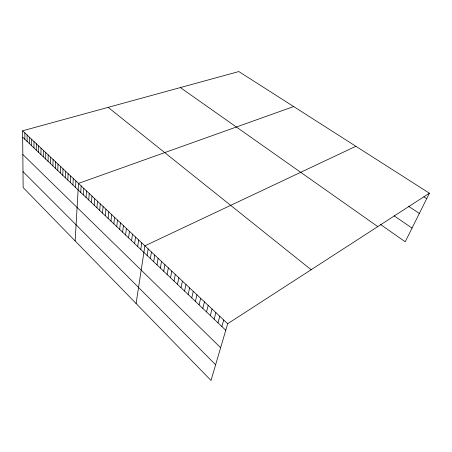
<?xml version="1.0" encoding="UTF-8"?>
<svg xmlns="http://www.w3.org/2000/svg" width="452" height="452" viewBox="0 0 452 452"><rect width="100%" height="100%" fill="white"/><g stroke="black" fill="none" stroke-linecap="round" stroke-linejoin="round"><path stroke-width="0.68" d="M31.674 145.77L31.68 139.346M33.968 147.951L33.99 141.521M36.279 150.143L36.318 143.708M38.601 152.352L38.657 145.911M40.94 154.573L41.019 148.132M43.296 156.816L43.392 150.363M45.675 159.07L45.788 152.618M48.065 161.341L48.194 154.883M50.471 163.63L50.624 157.166M52.895 165.935L53.065 159.466M55.336 168.257L55.528 161.776M57.794 170.596L58.009 164.11M60.274 172.946L60.506 166.46M62.771 175.319L63.02 168.828M65.28 177.709L65.557 171.212M67.811 180.111L68.111 173.613M70.365 182.535L70.681 176.031M72.93 184.975L73.269 178.467M75.518 187.439L75.879 180.924M75.128 240.927L78.512 183.393L293.659 106.559M80.755 192.411L81.162 185.885M83.4 194.925L83.829 188.399M86.066 197.456L86.518 190.925M88.75 200.01L89.225 193.479M91.457 202.581L91.954 196.044M94.18 205.174L94.705 198.631M96.931 207.784L97.479 201.236M99.694 210.412L100.271 203.863M102.485 213.061L103.084 206.513M105.293 215.734L105.921 209.18M108.13 218.423L108.779 211.869M110.983 221.135L111.661 214.576M113.859 223.87L114.565 217.31M116.757 226.621L117.492 220.062M119.678 229.401L120.441 222.836M122.622 232.198L123.413 225.633M125.588 235.017L126.407 228.446M128.577 237.859L129.425 231.288M131.594 240.724L132.47 234.153M134.628 243.611L135.538 237.04M137.696 246.521L138.634 239.95M140.781 249.459L141.753 242.882M136.097 303.524L144.894 245.837L355.877 146.278M147.126 255.487L148.16 248.911M150.386 258.584L151.454 252.007M153.674 261.708L154.776 255.131M156.991 264.861L158.127 258.284M160.33 268.036L161.505 261.465M163.703 271.24L164.912 264.669M167.104 274.471L168.353 267.9M170.534 277.731L171.816 271.16M173.997 281.02L175.314 274.454M177.483 284.336L178.845 277.771M181.003 287.681L182.405 281.121M184.557 291.06L185.992 284.494M188.139 294.461L189.614 287.901M191.755 297.896L193.27 291.342M195.4 301.365L196.959 294.811M199.078 304.857L200.677 298.309M202.79 308.388L204.434 301.84M206.536 311.942L208.219 305.405M210.316 315.536L212.044 308.998M214.129 319.157L215.903 312.631M217.977 322.818L219.796 316.293M221.859 326.508L223.723 319.988M429.4 193.219L227.689 323.717L211.022 380.448L23.148 187.557L22.6 130.803L238.825 71.552L429.4 193.219L405.218 241.775L380.595 224.531M423.863 196.84L426.688 198.665M408.399 206.168L419.337 213.429M394.048 215.796L412.043 228.074M180.365 87.575L377.793 226.605M108.152 107.361L311.14 269.731M22.6 130.803L227.689 323.717M22.662 137.205L225.774 330.231M22.826 154.499L220.644 347.69M22.99 171.607L215.638 364.736M24.849 132.916L24.894 139.323M27.109 135.046L27.137 141.459M29.386 137.188L29.397 143.606"/></g></svg>
